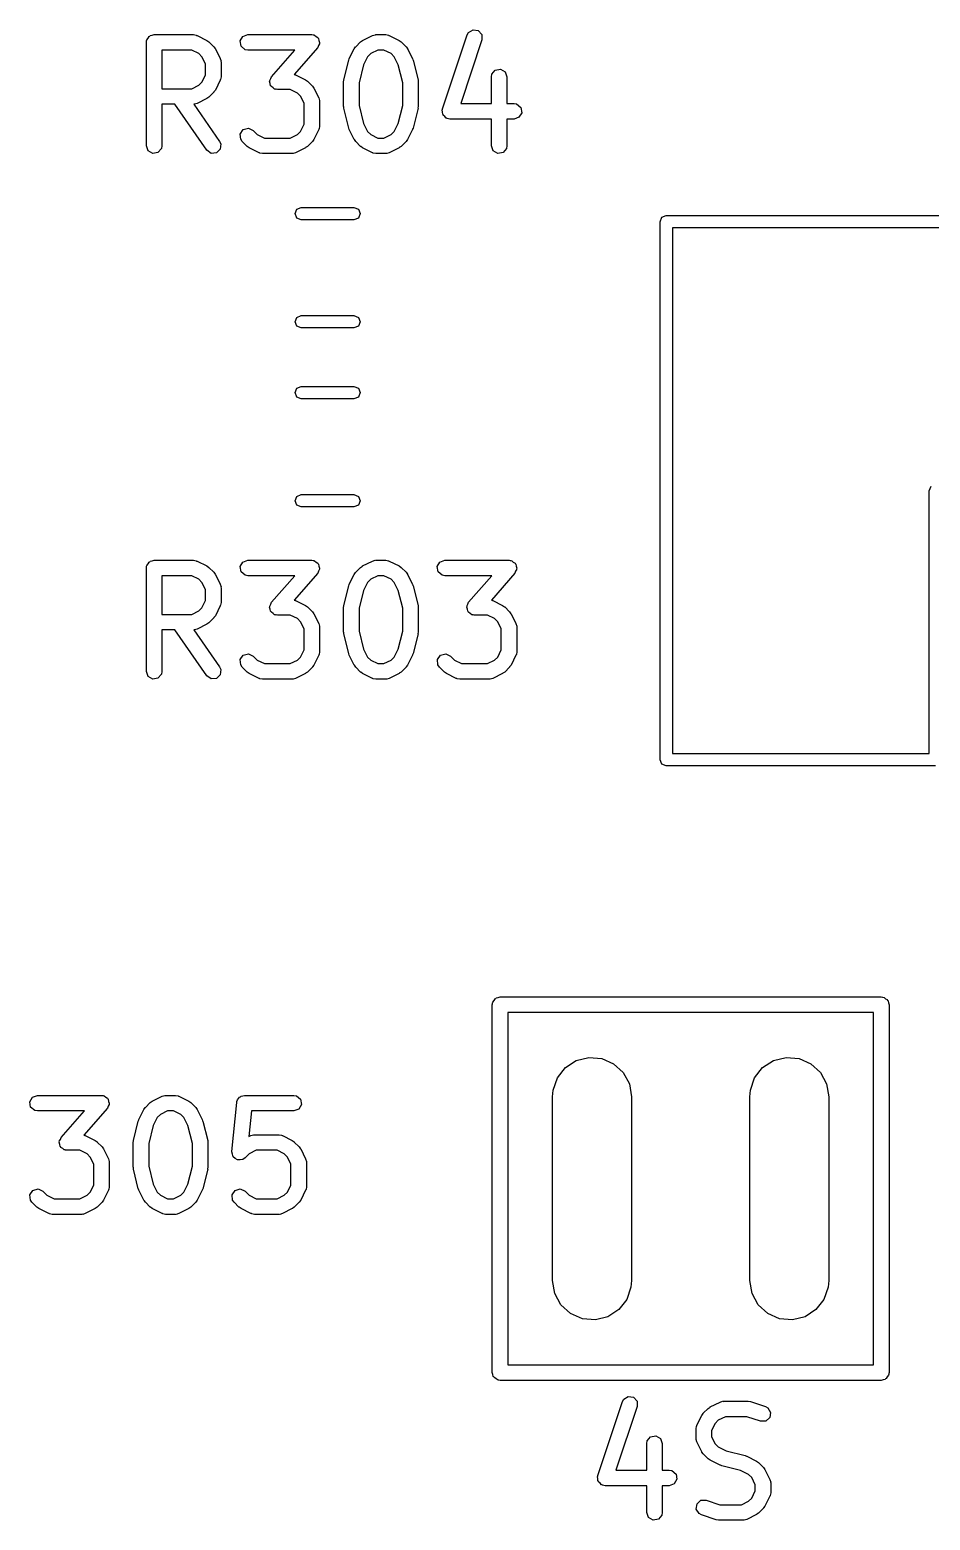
# Model space of a CAD drawing. Extents: x 106.7 to 191.3, y -141.1 to -57.8.
# Drawn here: x 163.01 to 171.7, y -140.34 to -125.94 of the extents above; entities that cross this region are included whole.
import ezdxf

# ---------------------------------------------------------------- set-up
doc = ezdxf.new("R2010")
doc.units = 0
doc.layers.add('BLACK', color=7, linetype='CONTINUOUS')

msp = doc.modelspace()

# ---------------------------------------------------------------- linework, layer by layer
at = {"layer": 'BLACK', "linetype": 'CONTINUOUS'}
for p, q in [((164.136, -126.04), (164.138, -126.031)), ((164.138, -126.031), (164.151, -126.016)), ((164.151, -126.016), (164.16, -125.999)), ((164.16, -125.999), (164.167, -125.996)), ((164.167, -125.996), (164.171, -125.991)), ((164.171, -125.991), (164.19, -125.988)), ((164.19, -125.988), (164.209, -125.981)), ((164.209, -125.981), (164.59, -125.981)), ((164.59, -125.981), (164.615, -125.986)), ((164.615, -125.986), (164.619, -125.989)), ((164.619, -125.989), (164.623, -125.989)), ((164.623, -125.989), (164.718, -126.037)), ((165.04, -126.043), (165.065, -125.999)), ((165.065, -125.999), (165.113, -125.981)), ((165.113, -125.981), (165.732, -125.981)), ((165.732, -125.981), (165.744, -125.983)), ((165.744, -125.983), (165.747, -125.983)), ((165.747, -125.983), (165.75, -125.984)), ((165.75, -125.984), (165.758, -125.986)), ((165.758, -125.986), (165.774, -125.999)), ((165.774, -125.999), (165.791, -126.009)), ((165.791, -126.009), (165.793, -126.015)), ((165.793, -126.015), (165.797, -126.019)), ((165.797, -126.019), (165.801, -126.039)), ((166.223, -126.037), (166.318, -125.989)), ((166.318, -125.989), (166.343, -125.982)), ((166.343, -125.982), (166.347, -125.983)), ((166.347, -125.983), (166.351, -125.981)), ((166.351, -125.981), (166.447, -125.981)), ((166.447, -125.981), (166.472, -125.986)), ((166.472, -125.986), (166.476, -125.989)), ((166.476, -125.989), (166.48, -125.989)), ((166.48, -125.989), (166.575, -126.037)), ((166.995, -126.699), (167.233, -125.985)), ((167.375, -126.032), (167.17, -126.648)), ((167.233, -125.985), (167.245, -125.962)), ((167.245, -125.962), (167.289, -125.935)), ((167.289, -125.935), (167.34, -125.943)), ((167.34, -125.943), (167.374, -125.981)), ((167.374, -125.981), (167.375, -126.032)), ((164.134, -126.056), (164.135, -126.046)), ((164.134, -127.056), (164.134, -126.056)), ((164.135, -126.043), (164.136, -126.04)), ((164.135, -126.046), (164.135, -126.043)), ((164.572, -126.131), (164.284, -126.131)), ((164.284, -126.131), (164.284, -126.505)), ((164.64, -126.165), (164.572, -126.131)), ((164.671, -126.196), (164.64, -126.165)), ((164.718, -126.037), (164.736, -126.05)), ((164.736, -126.05), (164.738, -126.051)), ((164.738, -126.051), (164.785, -126.098)), ((164.785, -126.098), (164.798, -126.117)), ((164.798, -126.117), (164.8, -126.118)), ((164.8, -126.118), (164.847, -126.213)), ((165.048, -126.094), (165.04, -126.043)), ((165.088, -126.127), (165.048, -126.094)), ((165.113, -126.131), (165.088, -126.127)), ((165.567, -126.131), (165.113, -126.131)), ((165.343, -126.388), (165.567, -126.131)), ((165.789, -126.106), (165.561, -126.366)), ((165.796, -126.087), (165.789, -126.106)), ((165.806, -126.069), (165.796, -126.087)), ((165.801, -126.039), (165.807, -126.058)), ((165.807, -126.058), (165.805, -126.063)), ((165.805, -126.063), (165.806, -126.069)), ((166.094, -126.213), (166.142, -126.118)), ((166.142, -126.118), (166.155, -126.1)), ((166.155, -126.1), (166.156, -126.098)), ((166.156, -126.098), (166.203, -126.051)), ((166.203, -126.051), (166.222, -126.038)), ((166.222, -126.038), (166.223, -126.037)), ((166.301, -126.165), (166.27, -126.196)), ((166.369, -126.131), (166.301, -126.165)), ((166.429, -126.131), (166.369, -126.131)), ((166.498, -126.165), (166.429, -126.131)), ((166.528, -126.196), (166.498, -126.165)), ((166.575, -126.037), (166.594, -126.05)), ((166.594, -126.05), (166.595, -126.051)), ((166.595, -126.051), (166.643, -126.098)), ((166.643, -126.098), (166.655, -126.117)), ((166.655, -126.117), (166.657, -126.118)), ((166.657, -126.118), (166.704, -126.213)), ((164.705, -126.264), (164.671, -126.196)), ((164.705, -126.372), (164.705, -126.264)), ((164.847, -126.213), (164.855, -126.238)), ((164.855, -126.238), (164.854, -126.242)), ((164.854, -126.242), (164.855, -126.247)), ((164.855, -126.247), (164.855, -126.39)), ((166.041, -126.419), (166.088, -126.229)), ((166.088, -126.229), (166.094, -126.217)), ((166.094, -126.217), (166.094, -126.213)), ((166.232, -126.273), (166.188, -126.446)), ((166.27, -126.196), (166.232, -126.273)), ((166.566, -126.273), (166.528, -126.196)), ((166.61, -126.446), (166.566, -126.273)), ((166.704, -126.213), (166.708, -126.226)), ((166.708, -126.226), (166.71, -126.229)), ((166.71, -126.229), (166.758, -126.419)), ((167.504, -126.325), (167.555, -126.316)), ((167.555, -126.316), (167.599, -126.341)), ((164.64, -126.471), (164.671, -126.44)), ((164.671, -126.44), (164.705, -126.372)), ((164.847, -126.423), (164.8, -126.518)), ((164.848, -126.419), (164.847, -126.423)), ((164.851, -126.415), (164.848, -126.419)), ((164.855, -126.39), (164.851, -126.415)), ((165.324, -126.436), (165.326, -126.43)), ((165.331, -126.455), (165.324, -126.436)), ((165.325, -126.424), (165.335, -126.407)), ((165.326, -126.43), (165.325, -126.424)), ((165.334, -126.475), (165.331, -126.455)), ((165.335, -126.407), (165.343, -126.388)), ((165.561, -126.366), (165.568, -126.367)), ((165.568, -126.367), (165.571, -126.37)), ((165.571, -126.37), (165.575, -126.37)), ((165.575, -126.37), (165.671, -126.418)), ((165.671, -126.418), (165.689, -126.431)), ((165.689, -126.431), (165.69, -126.432)), ((165.69, -126.432), (165.738, -126.479)), ((166.038, -126.437), (166.041, -126.422)), ((166.038, -126.675), (166.038, -126.437)), ((166.041, -126.422), (166.041, -126.419)), ((166.188, -126.446), (166.188, -126.666)), ((166.61, -126.666), (166.61, -126.446)), ((166.758, -126.419), (166.759, -126.434)), ((166.759, -126.434), (166.76, -126.437)), ((166.76, -126.437), (166.76, -126.675)), ((167.467, -126.39), (167.471, -126.364)), ((167.467, -126.648), (167.467, -126.39)), ((167.471, -126.364), (167.504, -126.325)), ((167.599, -126.341), (167.617, -126.39)), ((167.617, -126.39), (167.617, -126.648)), ((164.284, -126.505), (164.572, -126.505)), ((164.572, -126.505), (164.64, -126.471)), ((164.718, -126.599), (164.623, -126.647)), ((164.719, -126.598), (164.718, -126.599)), ((164.738, -126.585), (164.719, -126.598)), ((164.785, -126.538), (164.738, -126.585)), ((164.786, -126.536), (164.785, -126.538)), ((164.8, -126.518), (164.786, -126.536)), ((165.339, -126.479), (165.334, -126.475)), ((165.341, -126.484), (165.339, -126.479)), ((165.358, -126.495), (165.341, -126.484)), ((165.373, -126.508), (165.358, -126.495)), ((165.382, -126.509), (165.373, -126.508)), ((165.385, -126.511), (165.382, -126.509)), ((165.388, -126.51), (165.385, -126.511)), ((165.399, -126.512), (165.388, -126.51)), ((165.524, -126.512), (165.399, -126.512)), ((165.593, -126.546), (165.524, -126.512)), ((165.623, -126.577), (165.593, -126.546)), ((165.657, -126.645), (165.623, -126.577)), ((165.738, -126.479), (165.751, -126.498)), ((165.751, -126.498), (165.752, -126.499)), ((165.752, -126.499), (165.8, -126.594)), ((165.8, -126.594), (165.807, -126.619)), ((164.408, -126.655), (164.284, -126.655)), ((164.284, -126.655), (164.284, -127.056)), ((164.719, -127.099), (164.408, -126.655)), ((164.594, -126.653), (164.591, -126.655)), ((164.591, -126.655), (164.841, -127.013)), ((164.598, -126.655), (164.594, -126.653)), ((164.623, -126.647), (164.598, -126.655)), ((165.657, -126.848), (165.657, -126.645)), ((165.807, -126.619), (165.806, -126.623)), ((165.806, -126.623), (165.807, -126.628)), ((165.807, -126.628), (165.807, -126.866)), ((166.04, -126.679), (166.038, -126.675)), ((166.041, -126.693), (166.04, -126.679)), ((166.088, -126.884), (166.041, -126.693)), ((166.188, -126.666), (166.232, -126.84)), ((166.566, -126.84), (166.61, -126.666)), ((166.758, -126.693), (166.71, -126.884)), ((166.76, -126.675), (166.757, -126.69)), ((166.757, -126.69), (166.758, -126.693)), ((166.992, -126.71), (166.995, -126.705)), ((166.995, -126.73), (166.992, -126.71)), ((166.995, -126.705), (166.995, -126.699)), ((166.996, -126.75), (166.995, -126.73)), ((167, -126.755), (166.996, -126.75)), ((167.001, -126.76), (167, -126.755)), ((167.17, -126.648), (167.467, -126.648)), ((167.617, -126.648), (167.685, -126.648)), ((167.685, -126.648), (167.71, -126.652)), ((167.71, -126.652), (167.75, -126.685)), ((167.759, -126.736), (167.733, -126.78)), ((167.75, -126.685), (167.759, -126.736)), ((165.07, -126.9), (165.12, -126.886)), ((165.12, -126.886), (165.166, -126.908)), ((165.623, -126.917), (165.657, -126.848)), ((165.8, -126.899), (165.752, -126.995)), ((165.803, -126.891), (165.8, -126.895)), ((165.8, -126.895), (165.8, -126.899)), ((165.807, -126.866), (165.803, -126.891)), ((166.09, -126.887), (166.088, -126.884)), ((166.094, -126.899), (166.09, -126.887)), ((166.142, -126.995), (166.094, -126.899)), ((166.232, -126.84), (166.27, -126.917)), ((166.528, -126.917), (166.566, -126.84)), ((166.704, -126.899), (166.657, -126.995)), ((166.705, -126.896), (166.704, -126.899)), ((166.71, -126.884), (166.705, -126.896)), ((167.016, -126.774), (167.001, -126.76)), ((167.03, -126.789), (167.016, -126.774)), ((167.036, -126.79), (167.03, -126.789)), ((167.04, -126.793), (167.036, -126.79)), ((167.066, -126.798), (167.04, -126.793)), ((167.467, -126.798), (167.066, -126.798)), ((167.467, -127.056), (167.467, -126.798)), ((167.685, -126.798), (167.617, -126.798)), ((167.617, -126.798), (167.617, -127.056)), ((167.733, -126.78), (167.685, -126.798)), ((164.841, -127.013), (164.852, -127.037)), ((164.852, -127.037), (164.848, -127.088)), ((165.041, -126.942), (165.07, -126.9)), ((165.045, -126.993), (165.041, -126.942)), ((165.06, -127.014), (165.045, -126.993)), ((165.108, -127.062), (165.06, -127.014)), ((165.166, -126.908), (165.205, -126.947)), ((165.205, -126.947), (165.274, -126.981)), ((165.274, -126.981), (165.524, -126.981)), ((165.524, -126.981), (165.593, -126.947)), ((165.593, -126.947), (165.623, -126.917)), ((165.738, -127.014), (165.69, -127.062)), ((165.739, -127.013), (165.738, -127.014)), ((165.752, -126.995), (165.739, -127.013)), ((166.143, -126.996), (166.142, -126.995)), ((166.156, -127.014), (166.143, -126.996)), ((166.203, -127.062), (166.156, -127.014)), ((166.27, -126.917), (166.301, -126.947)), ((166.301, -126.947), (166.369, -126.981)), ((166.369, -126.981), (166.429, -126.981)), ((166.429, -126.981), (166.498, -126.947)), ((166.498, -126.947), (166.528, -126.917)), ((166.643, -127.014), (166.595, -127.062)), ((166.657, -126.995), (166.643, -127.013)), ((166.643, -127.013), (166.643, -127.014)), ((164.151, -127.104), (164.134, -127.056)), ((164.196, -127.13), (164.151, -127.104)), ((164.246, -127.121), (164.196, -127.13)), ((164.279, -127.082), (164.246, -127.121)), ((164.284, -127.056), (164.279, -127.082)), ((164.761, -127.129), (164.719, -127.099)), ((164.812, -127.124), (164.761, -127.129)), ((164.848, -127.088), (164.812, -127.124)), ((165.109, -127.062), (165.108, -127.062)), ((165.127, -127.076), (165.109, -127.062)), ((165.223, -127.123), (165.127, -127.076)), ((165.227, -127.124), (165.223, -127.123)), ((165.231, -127.127), (165.227, -127.124)), ((165.256, -127.131), (165.231, -127.127)), ((165.542, -127.131), (165.256, -127.131)), ((165.546, -127.13), (165.542, -127.131)), ((165.551, -127.131), (165.546, -127.13)), ((165.575, -127.123), (165.551, -127.131)), ((165.671, -127.076), (165.575, -127.123)), ((165.672, -127.074), (165.671, -127.076)), ((165.69, -127.062), (165.672, -127.074)), ((166.205, -127.062), (166.203, -127.062)), ((166.223, -127.076), (166.205, -127.062)), ((166.318, -127.123), (166.223, -127.076)), ((166.322, -127.124), (166.318, -127.123)), ((166.326, -127.127), (166.322, -127.124)), ((166.351, -127.131), (166.326, -127.127)), ((166.447, -127.131), (166.351, -127.131)), ((166.451, -127.13), (166.447, -127.131)), ((166.455, -127.131), (166.451, -127.13)), ((166.48, -127.123), (166.455, -127.131)), ((166.575, -127.076), (166.48, -127.123)), ((166.577, -127.074), (166.575, -127.076)), ((166.595, -127.062), (166.577, -127.074)), ((167.485, -127.104), (167.467, -127.056)), ((167.529, -127.13), (167.485, -127.104)), ((167.579, -127.121), (167.529, -127.13)), ((167.612, -127.082), (167.579, -127.121)), ((167.617, -127.056), (167.612, -127.082)), ((165.57, -127.711), (165.587, -127.669)), ((165.587, -127.754), (165.57, -127.711)), ((165.587, -127.669), (165.63, -127.651)), ((165.63, -127.771), (165.587, -127.754)), ((165.63, -127.651), (166.139, -127.651)), ((166.139, -127.651), (166.182, -127.669)), ((166.182, -127.754), (166.139, -127.771)), ((166.182, -127.669), (166.199, -127.711)), ((166.199, -127.711), (166.182, -127.754)), ((169.096, -127.79), (169.114, -127.747)), ((169.114, -127.747), (169.156, -127.73)), ((169.156, -127.73), (174.356, -127.73)), ((166.139, -127.771), (165.63, -127.771)), ((169.096, -132.99), (169.096, -127.79)), ((169.216, -127.85), (169.216, -132.93)), ((174.296, -127.85), (169.216, -127.85)), ((165.57, -128.756), (165.587, -128.714)), ((165.587, -128.799), (165.57, -128.756)), ((165.587, -128.714), (165.63, -128.696)), ((165.63, -128.696), (166.139, -128.696)), ((166.139, -128.696), (166.182, -128.714)), ((166.182, -128.714), (166.199, -128.756)), ((166.199, -128.756), (166.182, -128.799)), ((165.63, -128.816), (165.587, -128.799)), ((166.139, -128.816), (165.63, -128.816)), ((166.182, -128.799), (166.139, -128.816)), ((165.57, -129.441), (165.587, -129.399)), ((165.587, -129.484), (165.57, -129.441)), ((165.587, -129.399), (165.63, -129.381)), ((165.63, -129.501), (165.587, -129.484)), ((165.63, -129.381), (166.139, -129.381)), ((166.139, -129.381), (166.182, -129.399)), ((166.182, -129.484), (166.139, -129.501)), ((166.182, -129.399), (166.199, -129.441)), ((166.199, -129.441), (166.182, -129.484)), ((166.139, -129.501), (165.63, -129.501)), ((171.696, -130.39), (171.714, -130.347)), ((165.57, -130.486), (165.587, -130.444)), ((165.587, -130.529), (165.57, -130.486)), ((165.587, -130.444), (165.63, -130.426)), ((165.63, -130.426), (166.139, -130.426)), ((166.139, -130.426), (166.182, -130.444)), ((166.182, -130.444), (166.199, -130.486)), ((166.199, -130.486), (166.182, -130.529)), ((171.696, -132.93), (171.696, -130.39)), ((165.63, -130.546), (165.587, -130.529)), ((166.139, -130.546), (165.63, -130.546)), ((166.182, -130.529), (166.139, -130.546)), ((164.16, -131.079), (164.167, -131.076)), ((164.167, -131.076), (164.171, -131.071)), ((164.171, -131.071), (164.19, -131.068)), ((164.19, -131.068), (164.209, -131.061)), ((164.209, -131.061), (164.59, -131.061)), ((164.59, -131.061), (164.615, -131.066)), ((164.615, -131.066), (164.619, -131.069)), ((164.619, -131.069), (164.623, -131.069)), ((164.623, -131.069), (164.718, -131.117)), ((165.065, -131.079), (165.113, -131.061)), ((165.113, -131.061), (165.732, -131.061)), ((165.732, -131.061), (165.744, -131.063)), ((165.744, -131.063), (165.747, -131.063)), ((165.747, -131.063), (165.75, -131.064)), ((165.75, -131.064), (165.758, -131.066)), ((165.758, -131.066), (165.774, -131.079)), ((166.223, -131.117), (166.318, -131.069)), ((166.318, -131.069), (166.343, -131.062)), ((166.343, -131.062), (166.347, -131.063)), ((166.347, -131.063), (166.351, -131.061)), ((166.351, -131.061), (166.447, -131.061)), ((166.447, -131.061), (166.472, -131.066)), ((166.472, -131.066), (166.476, -131.069)), ((166.476, -131.069), (166.48, -131.069)), ((166.48, -131.069), (166.575, -131.117)), ((166.97, -131.079), (167.018, -131.061)), ((167.018, -131.061), (167.637, -131.061)), ((167.637, -131.061), (167.648, -131.063)), ((167.648, -131.063), (167.652, -131.063)), ((167.652, -131.063), (167.654, -131.064)), ((167.654, -131.064), (167.663, -131.066)), ((167.663, -131.066), (167.678, -131.079)), ((164.134, -131.136), (164.135, -131.126)), ((164.134, -132.136), (164.134, -131.136)), ((164.135, -131.123), (164.136, -131.12)), ((164.135, -131.126), (164.135, -131.123)), ((164.136, -131.12), (164.138, -131.111)), ((164.138, -131.111), (164.151, -131.096)), ((164.151, -131.096), (164.16, -131.079)), ((164.572, -131.211), (164.284, -131.211)), ((164.284, -131.211), (164.284, -131.585)), ((164.64, -131.245), (164.572, -131.211)), ((164.718, -131.117), (164.736, -131.13)), ((164.736, -131.13), (164.738, -131.131)), ((164.738, -131.131), (164.785, -131.178)), ((164.785, -131.178), (164.798, -131.197)), ((164.798, -131.197), (164.8, -131.198)), ((164.8, -131.198), (164.847, -131.293)), ((165.04, -131.123), (165.065, -131.079)), ((165.048, -131.174), (165.04, -131.123)), ((165.088, -131.207), (165.048, -131.174)), ((165.113, -131.211), (165.088, -131.207)), ((165.567, -131.211), (165.113, -131.211)), ((165.343, -131.468), (165.567, -131.211)), ((165.789, -131.186), (165.561, -131.446)), ((165.774, -131.079), (165.791, -131.089)), ((165.796, -131.167), (165.789, -131.186)), ((165.791, -131.089), (165.793, -131.095)), ((165.793, -131.095), (165.797, -131.099)), ((165.806, -131.149), (165.796, -131.167)), ((165.797, -131.099), (165.801, -131.119)), ((165.801, -131.119), (165.807, -131.138)), ((165.807, -131.138), (165.805, -131.143)), ((165.805, -131.143), (165.806, -131.149)), ((166.094, -131.293), (166.142, -131.198)), ((166.142, -131.198), (166.155, -131.18)), ((166.155, -131.18), (166.156, -131.178)), ((166.156, -131.178), (166.203, -131.131)), ((166.203, -131.131), (166.222, -131.118)), ((166.222, -131.118), (166.223, -131.117)), ((166.369, -131.211), (166.301, -131.245)), ((166.429, -131.211), (166.369, -131.211)), ((166.498, -131.245), (166.429, -131.211)), ((166.575, -131.117), (166.594, -131.13)), ((166.594, -131.13), (166.595, -131.131)), ((166.595, -131.131), (166.643, -131.178)), ((166.643, -131.178), (166.655, -131.197)), ((166.655, -131.197), (166.657, -131.198)), ((166.657, -131.198), (166.704, -131.293)), ((166.944, -131.123), (166.97, -131.079)), ((166.953, -131.174), (166.944, -131.123)), ((166.992, -131.207), (166.953, -131.174)), ((167.018, -131.211), (166.992, -131.207)), ((167.472, -131.211), (167.018, -131.211)), ((167.247, -131.468), (167.472, -131.211)), ((167.694, -131.186), (167.466, -131.446)), ((167.678, -131.079), (167.696, -131.089)), ((167.701, -131.167), (167.694, -131.186)), ((167.696, -131.089), (167.698, -131.095)), ((167.698, -131.095), (167.702, -131.099)), ((167.711, -131.149), (167.701, -131.167)), ((167.702, -131.099), (167.706, -131.119)), ((167.706, -131.119), (167.712, -131.138)), ((167.712, -131.138), (167.71, -131.143)), ((167.71, -131.143), (167.711, -131.149)), ((164.671, -131.276), (164.64, -131.245)), ((164.705, -131.344), (164.671, -131.276)), ((164.705, -131.452), (164.705, -131.344)), ((164.847, -131.293), (164.855, -131.318)), ((164.855, -131.318), (164.854, -131.322)), ((164.854, -131.322), (164.855, -131.327)), ((164.855, -131.327), (164.855, -131.47)), ((166.041, -131.499), (166.088, -131.309)), ((166.088, -131.309), (166.094, -131.297)), ((166.094, -131.297), (166.094, -131.293)), ((166.232, -131.353), (166.188, -131.526)), ((166.27, -131.276), (166.232, -131.353)), ((166.301, -131.245), (166.27, -131.276)), ((166.528, -131.276), (166.498, -131.245)), ((166.566, -131.353), (166.528, -131.276)), ((166.61, -131.526), (166.566, -131.353)), ((166.704, -131.293), (166.708, -131.306)), ((166.708, -131.306), (166.71, -131.309)), ((166.71, -131.309), (166.758, -131.499)), ((164.671, -131.52), (164.705, -131.452)), ((164.847, -131.503), (164.8, -131.598)), ((164.848, -131.499), (164.847, -131.503)), ((164.851, -131.495), (164.848, -131.499)), ((164.855, -131.47), (164.851, -131.495)), ((165.325, -131.504), (165.335, -131.487)), ((165.326, -131.51), (165.325, -131.504)), ((165.335, -131.487), (165.343, -131.468)), ((165.561, -131.446), (165.568, -131.447)), ((165.568, -131.447), (165.571, -131.45)), ((165.571, -131.45), (165.575, -131.45)), ((165.575, -131.45), (165.671, -131.498)), ((165.671, -131.498), (165.689, -131.511)), ((166.038, -131.517), (166.041, -131.502)), ((166.041, -131.502), (166.041, -131.499)), ((166.758, -131.499), (166.759, -131.514)), ((167.23, -131.504), (167.24, -131.487)), ((167.231, -131.51), (167.23, -131.504)), ((167.24, -131.487), (167.247, -131.468)), ((167.466, -131.446), (167.472, -131.447)), ((167.472, -131.447), (167.476, -131.45)), ((167.476, -131.45), (167.48, -131.45)), ((167.48, -131.45), (167.575, -131.498)), ((167.575, -131.498), (167.594, -131.511)), ((164.284, -131.585), (164.572, -131.585)), ((164.572, -131.585), (164.64, -131.551)), ((164.64, -131.551), (164.671, -131.52)), ((164.785, -131.618), (164.738, -131.665)), ((164.786, -131.616), (164.785, -131.618)), ((164.8, -131.598), (164.786, -131.616)), ((165.324, -131.516), (165.326, -131.51)), ((165.331, -131.535), (165.324, -131.516)), ((165.334, -131.555), (165.331, -131.535)), ((165.339, -131.559), (165.334, -131.555)), ((165.341, -131.564), (165.339, -131.559)), ((165.358, -131.575), (165.341, -131.564)), ((165.373, -131.588), (165.358, -131.575)), ((165.382, -131.589), (165.373, -131.588)), ((165.385, -131.591), (165.382, -131.589)), ((165.388, -131.59), (165.385, -131.591)), ((165.399, -131.592), (165.388, -131.59)), ((165.524, -131.592), (165.399, -131.592)), ((165.593, -131.626), (165.524, -131.592)), ((165.623, -131.657), (165.593, -131.626)), ((165.689, -131.511), (165.69, -131.512)), ((165.69, -131.512), (165.738, -131.559)), ((165.738, -131.559), (165.751, -131.578)), ((165.751, -131.578), (165.752, -131.579)), ((165.752, -131.579), (165.8, -131.674)), ((166.038, -131.755), (166.038, -131.517)), ((166.188, -131.526), (166.188, -131.746)), ((166.61, -131.746), (166.61, -131.526)), ((166.759, -131.514), (166.76, -131.517)), ((166.76, -131.517), (166.76, -131.755)), ((167.229, -131.516), (167.231, -131.51)), ((167.235, -131.535), (167.229, -131.516)), ((167.239, -131.555), (167.235, -131.535)), ((167.243, -131.559), (167.239, -131.555)), ((167.245, -131.564), (167.243, -131.559)), ((167.263, -131.575), (167.245, -131.564)), ((167.278, -131.588), (167.263, -131.575)), ((167.287, -131.589), (167.278, -131.588)), ((167.289, -131.591), (167.287, -131.589)), ((167.293, -131.59), (167.289, -131.591)), ((167.304, -131.592), (167.293, -131.59)), ((167.429, -131.592), (167.304, -131.592)), ((167.498, -131.626), (167.429, -131.592)), ((167.528, -131.657), (167.498, -131.626)), ((167.594, -131.511), (167.595, -131.512)), ((167.595, -131.512), (167.643, -131.559)), ((167.643, -131.559), (167.655, -131.578)), ((167.655, -131.578), (167.657, -131.579)), ((167.657, -131.579), (167.704, -131.674)), ((164.408, -131.735), (164.284, -131.735)), ((164.284, -131.735), (164.284, -132.136)), ((164.719, -132.179), (164.408, -131.735)), ((164.594, -131.733), (164.591, -131.735)), ((164.591, -131.735), (164.841, -132.093)), ((164.598, -131.735), (164.594, -131.733)), ((164.623, -131.727), (164.598, -131.735)), ((164.718, -131.679), (164.623, -131.727)), ((164.719, -131.678), (164.718, -131.679)), ((164.738, -131.665), (164.719, -131.678)), ((165.657, -131.725), (165.623, -131.657)), ((165.657, -131.928), (165.657, -131.725)), ((165.8, -131.674), (165.807, -131.699)), ((165.807, -131.699), (165.806, -131.703)), ((165.806, -131.703), (165.807, -131.708)), ((165.807, -131.708), (165.807, -131.946)), ((166.04, -131.759), (166.038, -131.755)), ((166.041, -131.773), (166.04, -131.759)), ((166.088, -131.964), (166.041, -131.773)), ((166.188, -131.746), (166.232, -131.92)), ((166.566, -131.92), (166.61, -131.746)), ((166.758, -131.773), (166.71, -131.964)), ((166.76, -131.755), (166.757, -131.77)), ((166.757, -131.77), (166.758, -131.773)), ((167.562, -131.725), (167.528, -131.657)), ((167.562, -131.928), (167.562, -131.725)), ((167.704, -131.674), (167.712, -131.699)), ((167.712, -131.699), (167.711, -131.703)), ((167.711, -131.703), (167.712, -131.708)), ((167.712, -131.708), (167.712, -131.946)), ((165.623, -131.997), (165.657, -131.928)), ((166.232, -131.92), (166.27, -131.997)), ((166.528, -131.997), (166.566, -131.92)), ((167.528, -131.997), (167.562, -131.928)), ((165.041, -132.022), (165.07, -131.98)), ((165.045, -132.073), (165.041, -132.022)), ((165.06, -132.094), (165.045, -132.073)), ((165.07, -131.98), (165.12, -131.966)), ((165.12, -131.966), (165.166, -131.988)), ((165.166, -131.988), (165.205, -132.027)), ((165.205, -132.027), (165.274, -132.061)), ((165.274, -132.061), (165.524, -132.061)), ((165.524, -132.061), (165.593, -132.027)), ((165.593, -132.027), (165.623, -131.997)), ((165.752, -132.075), (165.739, -132.093)), ((165.8, -131.979), (165.752, -132.075)), ((165.803, -131.971), (165.8, -131.975)), ((165.8, -131.975), (165.8, -131.979)), ((165.807, -131.946), (165.803, -131.971)), ((166.09, -131.967), (166.088, -131.964)), ((166.094, -131.979), (166.09, -131.967)), ((166.142, -132.075), (166.094, -131.979)), ((166.143, -132.076), (166.142, -132.075)), ((166.156, -132.094), (166.143, -132.076)), ((166.27, -131.997), (166.301, -132.027)), ((166.301, -132.027), (166.369, -132.061)), ((166.369, -132.061), (166.429, -132.061)), ((166.429, -132.061), (166.498, -132.027)), ((166.498, -132.027), (166.528, -131.997)), ((166.657, -132.075), (166.643, -132.093)), ((166.704, -131.979), (166.657, -132.075)), ((166.705, -131.976), (166.704, -131.979)), ((166.71, -131.964), (166.705, -131.976)), ((166.946, -132.022), (166.975, -131.98)), ((166.95, -132.073), (166.946, -132.022)), ((166.965, -132.094), (166.95, -132.073)), ((166.975, -131.98), (167.025, -131.966)), ((167.025, -131.966), (167.071, -131.988)), ((167.071, -131.988), (167.11, -132.027)), ((167.11, -132.027), (167.179, -132.061)), ((167.179, -132.061), (167.429, -132.061)), ((167.429, -132.061), (167.498, -132.027)), ((167.498, -132.027), (167.528, -131.997)), ((167.657, -132.075), (167.643, -132.093)), ((167.704, -131.979), (167.657, -132.075)), ((167.705, -131.975), (167.704, -131.979)), ((167.708, -131.971), (167.705, -131.975)), ((167.712, -131.946), (167.708, -131.971)), ((164.151, -132.184), (164.134, -132.136)), ((164.196, -132.21), (164.151, -132.184)), ((164.246, -132.201), (164.196, -132.21)), ((164.279, -132.162), (164.246, -132.201)), ((164.284, -132.136), (164.279, -132.162)), ((164.761, -132.209), (164.719, -132.179)), ((164.812, -132.204), (164.761, -132.209)), ((164.848, -132.168), (164.812, -132.204)), ((164.841, -132.093), (164.852, -132.117)), ((164.852, -132.117), (164.848, -132.168)), ((165.108, -132.142), (165.06, -132.094)), ((165.109, -132.142), (165.108, -132.142)), ((165.127, -132.156), (165.109, -132.142)), ((165.223, -132.203), (165.127, -132.156)), ((165.227, -132.204), (165.223, -132.203)), ((165.231, -132.207), (165.227, -132.204)), ((165.256, -132.211), (165.231, -132.207)), ((165.542, -132.211), (165.256, -132.211)), ((165.546, -132.21), (165.542, -132.211)), ((165.551, -132.211), (165.546, -132.21)), ((165.575, -132.203), (165.551, -132.211)), ((165.671, -132.156), (165.575, -132.203)), ((165.672, -132.154), (165.671, -132.156)), ((165.69, -132.142), (165.672, -132.154)), ((165.738, -132.094), (165.69, -132.142)), ((165.739, -132.093), (165.738, -132.094)), ((166.203, -132.142), (166.156, -132.094)), ((166.205, -132.142), (166.203, -132.142)), ((166.223, -132.156), (166.205, -132.142)), ((166.318, -132.203), (166.223, -132.156)), ((166.322, -132.204), (166.318, -132.203)), ((166.326, -132.207), (166.322, -132.204)), ((166.351, -132.211), (166.326, -132.207)), ((166.447, -132.211), (166.351, -132.211)), ((166.451, -132.21), (166.447, -132.211)), ((166.455, -132.211), (166.451, -132.21)), ((166.48, -132.203), (166.455, -132.211)), ((166.575, -132.156), (166.48, -132.203)), ((166.577, -132.154), (166.575, -132.156)), ((166.595, -132.142), (166.577, -132.154)), ((166.643, -132.094), (166.595, -132.142)), ((166.643, -132.093), (166.643, -132.094)), ((167.013, -132.142), (166.965, -132.094)), ((167.014, -132.142), (167.013, -132.142)), ((167.032, -132.156), (167.014, -132.142)), ((167.127, -132.203), (167.032, -132.156)), ((167.132, -132.204), (167.127, -132.203)), ((167.135, -132.207), (167.132, -132.204)), ((167.161, -132.211), (167.135, -132.207)), ((167.447, -132.211), (167.161, -132.211)), ((167.451, -132.21), (167.447, -132.211)), ((167.455, -132.211), (167.451, -132.21)), ((167.48, -132.203), (167.455, -132.211)), ((167.575, -132.156), (167.48, -132.203)), ((167.577, -132.154), (167.575, -132.156)), ((167.595, -132.142), (167.577, -132.154)), ((167.643, -132.094), (167.595, -132.142)), ((167.643, -132.093), (167.643, -132.094)), ((169.216, -132.93), (171.696, -132.93)), ((169.114, -133.032), (169.096, -132.99)), ((169.156, -133.05), (169.114, -133.032)), ((171.756, -133.05), (169.156, -133.05)), ((167.475, -135.357), (167.477, -135.347)), ((167.475, -138.913), (167.475, -135.357)), ((167.476, -135.344), (167.478, -135.341)), ((167.477, -135.347), (167.476, -135.344)), ((167.478, -135.341), (167.48, -135.331)), ((167.48, -135.331), (167.492, -135.316)), ((167.492, -135.316), (167.502, -135.299)), ((167.502, -135.299), (167.508, -135.297)), ((167.508, -135.297), (167.513, -135.292)), ((167.513, -135.292), (167.532, -135.288)), ((167.532, -135.288), (167.55, -135.282)), ((167.55, -135.282), (171.233, -135.282)), ((171.233, -135.282), (171.243, -135.283)), ((171.243, -135.283), (171.246, -135.283)), ((171.246, -135.283), (171.249, -135.284)), ((171.249, -135.284), (171.259, -135.286)), ((171.259, -135.286), (171.274, -135.299)), ((171.274, -135.299), (171.291, -135.308)), ((171.291, -135.308), (171.293, -135.315)), ((171.293, -135.315), (171.298, -135.319)), ((171.298, -135.319), (171.301, -135.338)), ((171.301, -135.338), (171.308, -135.357)), ((171.308, -135.357), (171.308, -138.913)), ((167.625, -135.432), (167.625, -138.838)), ((171.158, -135.432), (167.625, -135.432)), ((171.158, -138.838), (171.158, -135.432)), ((168.104, -136.064), (168.181, -135.965)), ((168.181, -135.965), (168.286, -135.897)), ((168.286, -135.897), (168.408, -135.866)), ((168.408, -135.866), (168.533, -135.876)), ((168.533, -135.876), (168.647, -135.927)), ((168.647, -135.927), (168.74, -136.012)), ((170.009, -136.064), (170.086, -135.965)), ((170.086, -135.965), (170.191, -135.897)), ((170.191, -135.897), (170.313, -135.866)), ((170.313, -135.866), (170.438, -135.876)), ((170.438, -135.876), (170.552, -135.927)), ((170.552, -135.927), (170.645, -136.012)), ((168.063, -136.183), (168.104, -136.064)), ((168.74, -136.012), (168.799, -136.122)), ((169.968, -136.183), (170.009, -136.064)), ((170.645, -136.012), (170.704, -136.122)), ((163.008, -136.295), (163.033, -136.251)), ((163.033, -136.251), (163.081, -136.233)), ((163.081, -136.233), (163.7, -136.233)), ((163.7, -136.233), (163.712, -136.235)), ((163.712, -136.235), (163.715, -136.235)), ((163.715, -136.235), (163.718, -136.236)), ((163.718, -136.236), (163.726, -136.238)), ((163.726, -136.238), (163.742, -136.251)), ((163.742, -136.251), (163.759, -136.261)), ((163.759, -136.261), (163.761, -136.267)), ((164.191, -136.289), (164.286, -136.241)), ((164.286, -136.241), (164.311, -136.234)), ((164.311, -136.234), (164.315, -136.235)), ((164.315, -136.235), (164.319, -136.233)), ((164.319, -136.233), (164.415, -136.233)), ((164.415, -136.233), (164.44, -136.238)), ((164.44, -136.238), (164.444, -136.241)), ((164.444, -136.241), (164.448, -136.241)), ((164.448, -136.241), (164.543, -136.289)), ((165.025, -136.265), (165.033, -136.251)), ((165.033, -136.251), (165.043, -136.247)), ((165.043, -136.247), (165.051, -136.24)), ((165.051, -136.24), (165.066, -136.239)), ((165.066, -136.239), (165.081, -136.233)), ((165.081, -136.233), (165.558, -136.233)), ((165.558, -136.233), (165.583, -136.238)), ((165.583, -136.238), (165.623, -136.271)), ((168.058, -136.246), (168.063, -136.183)), ((168.058, -138.024), (168.058, -136.246)), ((168.799, -136.122), (168.82, -136.246)), ((168.82, -136.246), (168.82, -138.024)), ((169.963, -136.246), (169.968, -136.183)), ((169.963, -138.024), (169.963, -136.246)), ((170.704, -136.122), (170.725, -136.246)), ((170.725, -136.246), (170.725, -138.024)), ((163.016, -136.346), (163.008, -136.295)), ((163.056, -136.379), (163.016, -136.346)), ((163.081, -136.383), (163.056, -136.379)), ((163.535, -136.383), (163.081, -136.383)), ((163.311, -136.64), (163.535, -136.383)), ((163.757, -136.358), (163.529, -136.618)), ((163.764, -136.339), (163.757, -136.358)), ((163.761, -136.267), (163.765, -136.271)), ((163.774, -136.321), (163.764, -136.339)), ((163.765, -136.271), (163.769, -136.291)), ((163.769, -136.291), (163.775, -136.31)), ((163.775, -136.31), (163.773, -136.315)), ((163.773, -136.315), (163.774, -136.321)), ((164.062, -136.465), (164.11, -136.37)), ((164.11, -136.37), (164.123, -136.352)), ((164.123, -136.352), (164.124, -136.35)), ((164.124, -136.35), (164.171, -136.303)), ((164.171, -136.303), (164.19, -136.29)), ((164.19, -136.29), (164.191, -136.289)), ((164.337, -136.383), (164.269, -136.417)), ((164.397, -136.383), (164.337, -136.383)), ((164.466, -136.417), (164.397, -136.383)), ((164.543, -136.289), (164.562, -136.302)), ((164.562, -136.302), (164.563, -136.303)), ((164.563, -136.303), (164.611, -136.35)), ((164.611, -136.35), (164.623, -136.369)), ((164.623, -136.369), (164.625, -136.37)), ((164.625, -136.37), (164.672, -136.465)), ((164.959, -136.777), (165.007, -136.301)), ((165.007, -136.301), (165.008, -136.297)), ((165.008, -136.295), (165.009, -136.293)), ((165.008, -136.297), (165.008, -136.295)), ((165.009, -136.293), (165.014, -136.276)), ((165.014, -136.276), (165.025, -136.265)), ((165.149, -136.383), (165.124, -136.631)), ((165.558, -136.383), (165.149, -136.383)), ((165.606, -136.366), (165.558, -136.383)), ((165.631, -136.321), (165.606, -136.366)), ((165.623, -136.271), (165.631, -136.321)), ((164.009, -136.671), (164.056, -136.481)), ((164.056, -136.481), (164.062, -136.469)), ((164.062, -136.469), (164.062, -136.465)), ((164.2, -136.525), (164.156, -136.698)), ((164.238, -136.448), (164.2, -136.525)), ((164.269, -136.417), (164.238, -136.448)), ((164.496, -136.448), (164.466, -136.417)), ((164.534, -136.525), (164.496, -136.448)), ((164.578, -136.698), (164.534, -136.525)), ((164.672, -136.465), (164.676, -136.478)), ((164.676, -136.478), (164.678, -136.481)), ((164.678, -136.481), (164.726, -136.671)), ((163.292, -136.688), (163.294, -136.682)), ((163.299, -136.707), (163.292, -136.688)), ((163.293, -136.676), (163.303, -136.659)), ((163.294, -136.682), (163.293, -136.676)), ((163.303, -136.659), (163.311, -136.64)), ((163.529, -136.618), (163.536, -136.619)), ((163.536, -136.619), (163.539, -136.622)), ((163.539, -136.622), (163.543, -136.622)), ((163.543, -136.622), (163.639, -136.67)), ((163.639, -136.67), (163.657, -136.683)), ((163.657, -136.683), (163.658, -136.684)), ((163.658, -136.684), (163.706, -136.731)), ((164.006, -136.689), (164.009, -136.674)), ((164.006, -136.927), (164.006, -136.689)), ((164.009, -136.674), (164.009, -136.671)), ((164.726, -136.671), (164.727, -136.686)), ((164.727, -136.686), (164.728, -136.689)), ((164.728, -136.689), (164.728, -136.927)), ((165.124, -136.631), (165.143, -136.622)), ((165.143, -136.622), (165.168, -136.615)), ((165.168, -136.615), (165.172, -136.616)), ((165.172, -136.616), (165.177, -136.614)), ((165.177, -136.614), (165.415, -136.614)), ((165.415, -136.614), (165.44, -136.619)), ((165.44, -136.619), (165.444, -136.622)), ((165.444, -136.622), (165.448, -136.622)), ((165.448, -136.622), (165.543, -136.67)), ((165.543, -136.67), (165.562, -136.683)), ((165.562, -136.683), (165.563, -136.684)), ((165.563, -136.684), (165.611, -136.731)), ((163.302, -136.727), (163.299, -136.707)), ((163.307, -136.731), (163.302, -136.727)), ((163.309, -136.736), (163.307, -136.731)), ((163.326, -136.747), (163.309, -136.736)), ((163.341, -136.76), (163.326, -136.747)), ((163.35, -136.761), (163.341, -136.76)), ((163.353, -136.763), (163.35, -136.761)), ((163.356, -136.762), (163.353, -136.763)), ((163.367, -136.764), (163.356, -136.762)), ((163.492, -136.764), (163.367, -136.764)), ((163.561, -136.798), (163.492, -136.764)), ((163.591, -136.829), (163.561, -136.798)), ((163.625, -136.897), (163.591, -136.829)), ((163.706, -136.731), (163.719, -136.75)), ((163.719, -136.75), (163.72, -136.751)), ((163.72, -136.751), (163.768, -136.846)), ((164.156, -136.698), (164.156, -136.918)), ((164.578, -136.918), (164.578, -136.698)), ((164.959, -136.778), (164.959, -136.777)), ((164.959, -136.777), (164.959, -136.777)), ((164.966, -136.802), (164.959, -136.778)), ((164.972, -136.827), (164.966, -136.802)), ((164.993, -136.842), (164.972, -136.827)), ((164.972, -136.827), (164.972, -136.827)), ((164.972, -136.827), (164.972, -136.827)), ((165.087, -136.837), (165.065, -136.852)), ((165.126, -136.798), (165.087, -136.837)), ((165.194, -136.764), (165.126, -136.798)), ((165.397, -136.764), (165.194, -136.764)), ((165.466, -136.798), (165.397, -136.764)), ((165.496, -136.829), (165.466, -136.798)), ((165.53, -136.897), (165.496, -136.829)), ((165.611, -136.731), (165.623, -136.75)), ((165.623, -136.75), (165.625, -136.751)), ((165.625, -136.751), (165.672, -136.846)), ((163.625, -137.1), (163.625, -136.897)), ((163.768, -136.846), (163.775, -136.871)), ((163.775, -136.871), (163.774, -136.875)), ((163.774, -136.875), (163.775, -136.88)), ((163.775, -136.88), (163.775, -137.118)), ((164.008, -136.931), (164.006, -136.927)), ((164.009, -136.945), (164.008, -136.931)), ((164.056, -137.136), (164.009, -136.945)), ((164.156, -136.918), (164.2, -137.092)), ((164.534, -137.092), (164.578, -136.918)), ((164.726, -136.945), (164.678, -137.136)), ((164.728, -136.927), (164.725, -136.942)), ((164.725, -136.942), (164.726, -136.945)), ((165.013, -136.857), (164.993, -136.842)), ((165.014, -136.857), (165.013, -136.857)), ((165.039, -136.855), (165.014, -136.857)), ((165.014, -136.857), (165.014, -136.857)), ((165.065, -136.853), (165.039, -136.855)), ((165.065, -136.852), (165.065, -136.852)), ((165.065, -136.852), (165.065, -136.853)), ((165.53, -137.1), (165.53, -136.897)), ((165.672, -136.846), (165.68, -136.871)), ((165.68, -136.871), (165.679, -136.875)), ((165.679, -136.875), (165.68, -136.88)), ((165.68, -136.88), (165.68, -137.118)), ((163.591, -137.169), (163.625, -137.1)), ((163.775, -137.118), (163.771, -137.143)), ((164.2, -137.092), (164.238, -137.169)), ((164.496, -137.169), (164.534, -137.092)), ((165.496, -137.169), (165.53, -137.1)), ((165.68, -137.118), (165.676, -137.143)), ((163.009, -137.194), (163.038, -137.152)), ((163.013, -137.245), (163.009, -137.194)), ((163.028, -137.266), (163.013, -137.245)), ((163.076, -137.314), (163.028, -137.266)), ((163.038, -137.152), (163.088, -137.138)), ((163.088, -137.138), (163.134, -137.16)), ((163.134, -137.16), (163.173, -137.199)), ((163.173, -137.199), (163.242, -137.233)), ((163.242, -137.233), (163.492, -137.233)), ((163.492, -137.233), (163.561, -137.199)), ((163.561, -137.199), (163.591, -137.169)), ((163.706, -137.266), (163.658, -137.314)), ((163.707, -137.265), (163.706, -137.266)), ((163.72, -137.247), (163.707, -137.265)), ((163.768, -137.151), (163.72, -137.247)), ((163.771, -137.143), (163.768, -137.147)), ((163.768, -137.147), (163.768, -137.151)), ((164.058, -137.139), (164.056, -137.136)), ((164.062, -137.151), (164.058, -137.139)), ((164.11, -137.247), (164.062, -137.151)), ((164.111, -137.248), (164.11, -137.247)), ((164.124, -137.266), (164.111, -137.248)), ((164.171, -137.314), (164.124, -137.266)), ((164.238, -137.169), (164.269, -137.199)), ((164.269, -137.199), (164.337, -137.233)), ((164.337, -137.233), (164.397, -137.233)), ((164.397, -137.233), (164.466, -137.199)), ((164.466, -137.199), (164.496, -137.169)), ((164.611, -137.266), (164.563, -137.314)), ((164.625, -137.247), (164.611, -137.265)), ((164.611, -137.265), (164.611, -137.266)), ((164.672, -137.151), (164.625, -137.247)), ((164.673, -137.148), (164.672, -137.151)), ((164.678, -137.136), (164.673, -137.148)), ((164.961, -137.194), (164.991, -137.152)), ((164.966, -137.245), (164.961, -137.194)), ((164.981, -137.266), (164.966, -137.245)), ((165.028, -137.314), (164.981, -137.266)), ((164.991, -137.152), (165.04, -137.138)), ((165.04, -137.138), (165.087, -137.16)), ((165.087, -137.16), (165.126, -137.199)), ((165.126, -137.199), (165.194, -137.233)), ((165.194, -137.233), (165.397, -137.233)), ((165.397, -137.233), (165.466, -137.199)), ((165.466, -137.199), (165.496, -137.169)), ((165.611, -137.266), (165.563, -137.314)), ((165.625, -137.247), (165.611, -137.265)), ((165.611, -137.265), (165.611, -137.266)), ((165.672, -137.151), (165.625, -137.247)), ((165.673, -137.147), (165.672, -137.151)), ((165.676, -137.143), (165.673, -137.147)), ((163.077, -137.314), (163.076, -137.314)), ((163.095, -137.328), (163.077, -137.314)), ((163.191, -137.375), (163.095, -137.328)), ((163.195, -137.376), (163.191, -137.375)), ((163.199, -137.379), (163.195, -137.376)), ((163.224, -137.383), (163.199, -137.379)), ((163.51, -137.383), (163.224, -137.383)), ((163.514, -137.382), (163.51, -137.383)), ((163.519, -137.383), (163.514, -137.382)), ((163.543, -137.375), (163.519, -137.383)), ((163.639, -137.328), (163.543, -137.375)), ((163.64, -137.326), (163.639, -137.328)), ((163.658, -137.314), (163.64, -137.326)), ((164.173, -137.314), (164.171, -137.314)), ((164.191, -137.328), (164.173, -137.314)), ((164.286, -137.375), (164.191, -137.328)), ((164.29, -137.376), (164.286, -137.375)), ((164.294, -137.379), (164.29, -137.376)), ((164.319, -137.383), (164.294, -137.379)), ((164.415, -137.383), (164.319, -137.383)), ((164.419, -137.382), (164.415, -137.383)), ((164.423, -137.383), (164.419, -137.382)), ((164.448, -137.375), (164.423, -137.383)), ((164.543, -137.328), (164.448, -137.375)), ((164.545, -137.326), (164.543, -137.328)), ((164.563, -137.314), (164.545, -137.326)), ((165.03, -137.314), (165.028, -137.314)), ((165.048, -137.328), (165.03, -137.314)), ((165.143, -137.375), (165.048, -137.328)), ((165.148, -137.376), (165.143, -137.375)), ((165.151, -137.379), (165.148, -137.376)), ((165.177, -137.383), (165.151, -137.379)), ((165.415, -137.383), (165.177, -137.383)), ((165.419, -137.382), (165.415, -137.383)), ((165.423, -137.383), (165.419, -137.382)), ((165.448, -137.375), (165.423, -137.383)), ((165.543, -137.328), (165.448, -137.375)), ((165.545, -137.326), (165.543, -137.328)), ((165.563, -137.314), (165.545, -137.326)), ((168.079, -138.147), (168.058, -138.024)), ((168.815, -138.086), (168.774, -138.205)), ((168.82, -138.024), (168.815, -138.086)), ((169.984, -138.147), (169.963, -138.024)), ((170.72, -138.086), (170.679, -138.205)), ((170.725, -138.024), (170.72, -138.086)), ((168.138, -138.258), (168.079, -138.147)), ((168.231, -138.343), (168.138, -138.258)), ((168.774, -138.205), (168.697, -138.304)), ((170.043, -138.258), (169.984, -138.147)), ((170.136, -138.343), (170.043, -138.258)), ((170.679, -138.205), (170.602, -138.304)), ((168.346, -138.393), (168.231, -138.343)), ((168.471, -138.403), (168.346, -138.393)), ((168.592, -138.373), (168.471, -138.403)), ((168.697, -138.304), (168.592, -138.373)), ((170.251, -138.393), (170.136, -138.343)), ((170.376, -138.403), (170.251, -138.393)), ((170.497, -138.373), (170.376, -138.403)), ((170.602, -138.304), (170.497, -138.373)), ((167.625, -138.838), (171.158, -138.838)), ((167.482, -138.931), (167.475, -138.913)), ((167.485, -138.95), (167.482, -138.931)), ((167.49, -138.954), (167.485, -138.95)), ((167.493, -138.961), (167.49, -138.954)), ((167.51, -138.971), (167.493, -138.961)), ((167.524, -138.983), (167.51, -138.971)), ((167.534, -138.985), (167.524, -138.983)), ((167.537, -138.986), (167.534, -138.985)), ((167.54, -138.986), (167.537, -138.986)), ((167.55, -138.988), (167.54, -138.986)), ((171.233, -138.988), (167.55, -138.988)), ((171.251, -138.981), (171.233, -138.988)), ((171.271, -138.978), (171.251, -138.981)), ((171.275, -138.972), (171.271, -138.978)), ((171.281, -138.97), (171.275, -138.972)), ((171.291, -138.953), (171.281, -138.97)), ((171.304, -138.938), (171.291, -138.953)), ((171.305, -138.929), (171.304, -138.938)), ((171.307, -138.926), (171.305, -138.929)), ((171.308, -138.913), (171.306, -138.922)), ((171.306, -138.922), (171.307, -138.926)), ((168.495, -139.907), (168.733, -139.193)), ((168.875, -139.24), (168.67, -139.856)), ((168.733, -139.193), (168.746, -139.17)), ((168.746, -139.17), (168.789, -139.143)), ((168.789, -139.143), (168.84, -139.151)), ((168.84, -139.151), (168.874, -139.189)), ((168.874, -139.189), (168.875, -139.24)), ((169.513, -139.306), (169.561, -139.259)), ((169.561, -139.259), (169.579, -139.246)), ((169.579, -139.246), (169.58, -139.245)), ((169.58, -139.245), (169.676, -139.197)), ((169.676, -139.197), (169.7, -139.19)), ((169.7, -139.19), (169.705, -139.191)), ((169.705, -139.191), (169.709, -139.189)), ((169.709, -139.189), (169.947, -139.189)), ((169.947, -139.189), (169.969, -139.193)), ((169.969, -139.193), (169.971, -139.193)), ((169.971, -139.193), (170.114, -139.241)), ((170.114, -139.241), (170.137, -139.253)), ((170.137, -139.253), (170.163, -139.297)), ((169.444, -139.455), (169.448, -139.429)), ((169.448, -139.429), (169.451, -139.426)), ((169.451, -139.421), (169.499, -139.326)), ((169.451, -139.426), (169.451, -139.421)), ((169.499, -139.326), (169.512, -139.308)), ((169.512, -139.308), (169.513, -139.306)), ((169.628, -139.404), (169.594, -139.472)), ((169.658, -139.373), (169.628, -139.404)), ((169.727, -139.339), (169.658, -139.373)), ((169.935, -139.339), (169.727, -139.339)), ((170.066, -139.383), (169.935, -139.339)), ((170.118, -139.382), (170.066, -139.383)), ((170.156, -139.348), (170.118, -139.382)), ((170.163, -139.297), (170.156, -139.348)), ((168.967, -139.598), (168.972, -139.572)), ((168.972, -139.572), (169.005, -139.533)), ((169.005, -139.533), (169.055, -139.524)), ((169.055, -139.524), (169.1, -139.549)), ((169.1, -139.549), (169.117, -139.598)), ((169.444, -139.55), (169.444, -139.455)), ((169.445, -139.554), (169.444, -139.55)), ((169.444, -139.559), (169.445, -139.554)), ((169.451, -139.583), (169.444, -139.559)), ((169.594, -139.472), (169.594, -139.532)), ((169.594, -139.532), (169.628, -139.601)), ((168.967, -139.856), (168.967, -139.598)), ((169.117, -139.598), (169.117, -139.856)), ((169.499, -139.679), (169.451, -139.583)), ((169.5, -139.68), (169.499, -139.679)), ((169.513, -139.698), (169.5, -139.68)), ((169.561, -139.746), (169.513, -139.698)), ((169.628, -139.601), (169.658, -139.631)), ((169.658, -139.631), (169.735, -139.67)), ((169.735, -139.67), (169.918, -139.715)), ((169.918, -139.715), (169.93, -139.721)), ((168.67, -139.856), (168.967, -139.856)), ((169.117, -139.856), (169.185, -139.856)), ((169.185, -139.856), (169.211, -139.86)), ((169.211, -139.86), (169.25, -139.893)), ((169.562, -139.747), (169.561, -139.746)), ((169.58, -139.76), (169.562, -139.747)), ((169.676, -139.807), (169.58, -139.76)), ((169.679, -139.808), (169.676, -139.807)), ((169.691, -139.813), (169.679, -139.808)), ((169.873, -139.859), (169.691, -139.813)), ((169.95, -139.897), (169.873, -139.859)), ((169.93, -139.721), (169.933, -139.721)), ((169.933, -139.721), (170.028, -139.769)), ((170.028, -139.769), (170.046, -139.782)), ((170.046, -139.782), (170.048, -139.783)), ((170.048, -139.783), (170.095, -139.83)), ((170.095, -139.83), (170.108, -139.849)), ((170.108, -139.849), (170.109, -139.85)), ((170.109, -139.85), (170.157, -139.945)), ((168.492, -139.918), (168.495, -139.913)), ((168.496, -139.938), (168.492, -139.918)), ((168.495, -139.913), (168.495, -139.907)), ((168.496, -139.958), (168.496, -139.938)), ((168.5, -139.963), (168.496, -139.958)), ((168.501, -139.968), (168.5, -139.963)), ((168.517, -139.982), (168.501, -139.968)), ((168.53, -139.997), (168.517, -139.982)), ((168.536, -139.998), (168.53, -139.997)), ((168.541, -140.001), (168.536, -139.998)), ((168.566, -140.006), (168.541, -140.001)), ((168.967, -140.006), (168.566, -140.006)), ((168.967, -140.264), (168.967, -140.006)), ((169.185, -140.006), (169.117, -140.006)), ((169.117, -140.006), (169.117, -140.264)), ((169.233, -139.988), (169.185, -140.006)), ((169.259, -139.944), (169.233, -139.988)), ((169.25, -139.893), (169.259, -139.944)), ((169.981, -139.928), (169.95, -139.897)), ((170.015, -139.996), (169.981, -139.928)), ((170.015, -140.056), (170.015, -139.996)), ((170.157, -139.945), (170.165, -139.97)), ((170.165, -139.97), (170.163, -139.974)), ((170.163, -139.974), (170.165, -139.979)), ((170.165, -139.979), (170.165, -140.074)), ((169.453, -140.181), (169.491, -140.147)), ((169.491, -140.147), (169.542, -140.145)), ((169.542, -140.145), (169.674, -140.189)), ((169.95, -140.155), (169.981, -140.125)), ((169.981, -140.125), (170.015, -140.056)), ((170.157, -140.107), (170.109, -140.203)), ((170.158, -140.103), (170.157, -140.107)), ((170.16, -140.099), (170.158, -140.103)), ((170.165, -140.074), (170.16, -140.099)), ((168.985, -140.312), (168.967, -140.264)), ((169.113, -140.29), (169.08, -140.329)), ((169.117, -140.264), (169.113, -140.29)), ((169.445, -140.232), (169.453, -140.181)), ((169.472, -140.275), (169.445, -140.232)), ((169.495, -140.288), (169.472, -140.275)), ((169.638, -140.335), (169.495, -140.288)), ((169.674, -140.189), (169.882, -140.189)), ((169.882, -140.189), (169.95, -140.155)), ((170.028, -140.284), (169.933, -140.331)), ((170.029, -140.282), (170.028, -140.284)), ((170.048, -140.27), (170.029, -140.282)), ((170.095, -140.222), (170.048, -140.27)), ((170.096, -140.221), (170.095, -140.222)), ((170.109, -140.203), (170.096, -140.221)), ((169.029, -140.338), (168.985, -140.312)), ((169.08, -140.329), (169.029, -140.338)), ((169.639, -140.335), (169.638, -140.335)), ((169.661, -140.339), (169.639, -140.335)), ((169.9, -140.339), (169.661, -140.339)), ((169.904, -140.338), (169.9, -140.339)), ((169.908, -140.339), (169.904, -140.338)), ((169.933, -140.331), (169.908, -140.339))]:
    msp.add_line(p, q, dxfattribs=at)

doc.saveas('drawing.dxf')
